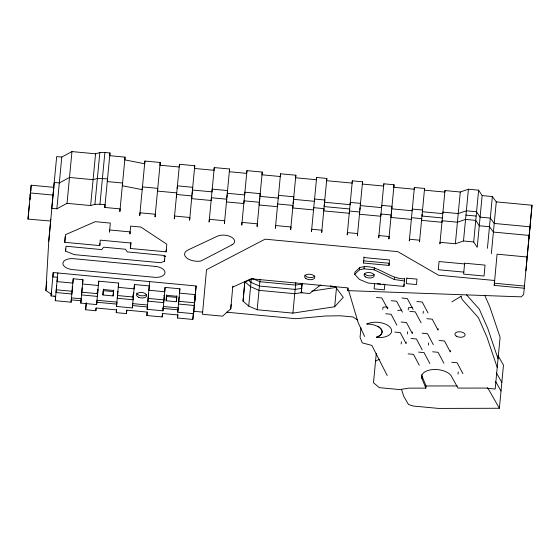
<?xml version="1.0" encoding="UTF-8"?>
<svg xmlns="http://www.w3.org/2000/svg" width="560" height="560" viewBox="0 0 560 560"><rect width="100%" height="100%" fill="white"/><g stroke="black" fill="none" stroke-linecap="round" stroke-linejoin="round"><path stroke-width="0.84" d="M52.003 294.644L45.906 290.528L48.755 241.283L50.764 219.247M50.568 226.639L50.666 224.91M50.659 221.046L28 219.086L29.309 204.96M28.567 212.961L28.406 214.753L28.63 212.604M30.625 191.338L30.786 189.546L30.569 191.695M53.529 190.232L53.83 187.341L31.192 185.213L30.31 194.782M50.631 221.214L51.772 208.817M51.842 208.054L53.067 195.09L30.436 192.962L30.219 195.314L31.192 185.213M53.067 195.09L54.215 182.455L59.318 182.938L69.496 177.464L93.093 179.683L97.377 178.472L107.52 178.85L107.268 181.58L122.577 183.015L122.332 185.745L142.205 189.651L142.45 186.921L157.759 188.363L157.514 191.093L176.757 192.899M195.377 294.161L193.564 313.691L177.744 312.207L178.157 307.895L163.359 306.502L162.946 310.814L147.126 309.33L147.539 305.018L132.734 303.625L132.328 307.937L116.508 306.453L116.921 302.141L97.013 300.265L96.607 304.584L80.787 303.093L81.2 298.781L71.498 297.871L71.092 302.183L55.272 300.699L55.685 296.387L51.086 295.953L53.235 272.545L196.119 285.978L194.383 305.067L193.879 305.018M55.272 300.699L57.421 277.291L52.829 276.857L53.235 272.545M99.967 243.446L99.757 245.602L64.757 242.312L65.247 236.852M65.562 251.125L66.017 246.239L101.738 249.599L103.677 247.184L125.44 249.235L127.344 251.909L164.983 255.542L164.451 261.247L160.517 262.731L74.235 254.618L65.562 251.125L65.772 248.969M71.092 302.183L73.241 278.775L82.936 279.692L80.787 303.093M96.089 308.133L95.844 310.723L85.638 309.764L86.254 302.974M99.757 245.602L100.254 240.142L130.872 243.019L130.375 248.479L166.096 251.832L166.306 249.676M125.041 157.136L119.868 211.617L120.12 208.894L104.811 207.452L105.056 204.729L99.953 204.246L94.913 204.351L90.629 205.562L67.032 203.343L56.854 208.817L51.751 208.334L56.679 156.583L61.782 157.059L71.96 151.585L95.557 153.804L99.834 152.593L104.881 152.495L109.984 152.971L109.732 155.701L125.041 157.136L124.796 159.866L144.669 163.772L144.914 161.049L160.223 162.484L159.978 165.214L179.221 167.02L179.466 164.297L194.775 165.732L194.53 168.462L214.025 170.296L214.277 167.566L229.586 169.001L229.334 171.731L246.694 173.362L246.946 170.639L262.255 172.074L262.003 174.804L280.301 176.519L280.546 173.796L295.855 175.231L295.624 177.779L316.421 179.739L316.624 177.485L326.83 178.444L326.627 180.698L352.142 183.092L352.345 180.845L362.551 181.804L362.348 184.051L383.628 186.053L383.831 183.806L394.037 184.765L393.813 187.278L414.225 189.203L414.379 187.495L424.585 188.454L424.431 190.162L444.843 192.08L444.976 190.561L460.285 192.003L468.419 189.224L478.625 190.183L482.146 195.58L477.218 247.338L473.697 241.941L478.625 190.183M95.844 310.723L96.089 307.993L116.501 309.911L116.256 312.641L126.462 313.6L126.791 310.149M96.607 304.584L98.756 281.176L118.657 283.045L116.508 306.453M102.879 294.973L103.285 290.661L113.491 291.62L113.085 295.932L102.879 294.973L103.432 289.1M113.085 295.932L113.638 290.059M130.935 242.424L130.375 248.479M126.462 313.6L126.777 310.142L147.189 312.06L146.874 315.518L162.183 316.953L162.512 313.502L177.807 314.937L177.527 318.01L192.836 319.445L193.655 310.821M132.328 307.937L134.477 284.536L149.275 285.922L147.126 309.33M166.096 251.832L166.803 244.223L140.847 227.059L130.641 226.1L129.913 234.045L130.116 231.889L109.704 229.971L109.501 232.127L110.327 223.09L95.249 221.669L65.457 234.696L64.757 242.312M162.183 316.953L162.498 313.502M162.946 310.814L165.095 287.413L179.893 288.799L177.744 312.207M166.117 300.769L166.523 296.457L176.736 297.416L176.323 301.728L166.117 300.769L166.67 294.896M176.344 197.211L176.596 194.488L191.905 195.923L191.653 198.653L211.155 200.48L211.4 197.757L226.709 199.192L226.464 201.922L243.824 203.553L244.069 200.823L259.378 202.265L259.133 204.995L277.424 206.71L277.676 203.987L292.985 205.422L292.754 207.97L313.544 209.923L313.747 207.676L323.953 208.635L323.75 210.882L349.265 213.283L349.468 211.036L359.674 211.995L359.471 214.242L380.758 216.244L380.961 213.997L391.167 214.956L390.936 217.469L411.348 219.387L411.502 217.686L421.708 218.645L421.554 220.346L441.966 222.271L442.106 220.752L457.415 222.194L465.542 219.415L475.748 220.374L479.276 225.771L489.482 226.73L493.409 232.071L529.13 235.431M177.17 188.587L177.415 185.857L192.724 187.299L192.479 190.022L211.974 191.856L212.219 189.133L227.528 190.568L227.283 193.298L244.643 194.929L244.888 192.199L260.197 193.641L259.952 196.364L278.25 198.086L278.495 195.356L293.804 196.798L293.573 199.346L314.363 201.299L314.573 199.052L324.779 200.011L324.569 202.258L350.084 204.659L350.294 202.412L360.5 203.371L360.29 205.618L381.577 207.62L381.78 205.366L391.986 206.332L391.755 208.845L412.167 210.763L412.321 209.062L422.527 210.021L422.373 211.722L442.785 213.64L442.925 212.128L458.234 213.57L466.368 210.791L476.574 211.75L480.095 217.147L490.301 218.106L494.228 223.447L529.949 226.807L525.903 270.886M176.323 301.728L176.876 295.855M192.066 194.341L192.318 191.611M192.836 319.445L193.361 313.719M193.564 313.691L194.306 305.508L178.493 304.024L179.151 296.982M196.119 285.978L194.558 302.785L178.738 301.294M231.154 304.598L230.741 308.917L222.544 316.162L202.454 314.272L206.521 269.682L265.104 239.176L397.782 251.643L438.536 275.219L494.669 280.497L494.459 282.653M226.87 197.61L227.122 194.88M230.741 308.917L232.834 286.139M330.295 285.936L335.314 286.699L343.273 297.36L334.677 306.747L292.894 313.117L257.173 309.757L248.724 306.096L243.04 301.14L244.776 282.051L253.204 278.621M259.539 200.683L259.791 197.953M293.16 203.658L293.391 201.11M320.502 284.991L309.659 293.517L301.231 292.726L302.071 283.493M324.366 204.323L324.163 206.57L349.678 208.971M482.146 195.58L492.352 196.546L496.279 201.88L532 205.24L523.642 294.609L521.206 296.856L347.809 290.633L348.054 287.903L251.097 278.796L232.729 287.091M359.884 209.93L360.087 207.683M363.482 263.018L363.685 260.862L389.2 263.256L388.997 265.412L363.482 263.018L364.042 256.963M374.605 283.423L374.108 288.883L384.314 289.842L384.811 284.382L383.11 284.221M391.349 213.157L391.573 210.644M388.997 265.412L389.494 259.959L363.979 257.558M403.893 286.419L404.593 278.803C388.486 279.237 376.138 262.402 359.653 267.624L354.928 272.174L354.725 274.33L359.59 279.496L368.172 283.059L403.893 286.419L404.096 284.263M422.121 214.333L421.967 216.034L442.379 217.952M524.223 288.204L494.214 285.383L497.063 254.177L527.072 256.998M528.976 238.539L532 205.24M29.883 199.339L30.555 192.248M29.778 199.969L30.436 192.962M29.981 198.373L28 219.086M48.755 241.283L50.645 221.445M45.906 290.528L46.732 281.897M56.854 208.817L61.782 157.059M51.086 295.953L51.499 291.641M56.679 285.474L56.021 292.516L71.834 294L72.492 286.958L71.988 286.916M57.834 272.979L57.015 281.603L72.828 283.087L73.241 278.775M67.032 203.343L71.96 151.585M82.936 279.692L82.53 284.004L98.343 285.488L98.756 281.176M82.194 287.875L81.536 294.91L97.349 296.401L98.007 289.359L97.503 289.31M90.629 205.562L95.557 153.804M94.913 204.351L99.834 152.593M85.638 309.764L86.296 302.862M99.953 204.246L104.881 152.495M104.811 207.452L109.984 152.971M97.09 293.622L97.258 291.9M117.915 291.228L117.257 298.27L133.07 299.754L133.728 292.712M118.657 283.045L118.251 287.357L134.064 288.848L134.477 284.536M116.256 312.641L116.585 309.19M144.914 161.049L139.741 215.53L139.993 212.8L155.302 214.242L155.05 216.965L160.223 162.484M132.811 296.982L133.056 294.392M148.533 294.105L147.875 301.147L163.688 302.631L164.346 295.596L163.842 295.547M149.688 281.61L148.869 290.234L164.682 291.725L165.095 287.413M146.874 315.518L147.203 312.067M164.451 261.247L164.661 259.091M179.466 164.297L174.293 218.778L174.545 216.048L189.854 217.49L189.602 220.213L194.775 165.732M179.893 288.799L179.487 293.111L195.3 294.602M177.527 318.01L177.856 314.559M194.32 303.499L194.481 301.777M194.894 297.465L195.062 295.736M214.277 167.566L209.097 222.047L209.349 219.317L224.658 220.759L224.413 223.489L229.586 169.001M246.946 170.639L241.773 225.12L242.018 222.39L257.327 223.832L257.082 226.555L262.255 172.074M243.04 301.14L244.895 281.659M248.724 306.096L251.314 278.922M257.173 309.757L260.078 279.258M280.546 173.796L275.373 228.277L275.625 225.547L290.934 226.989L290.696 229.537L295.855 175.231M292.894 313.117L295.799 282.618M301.231 292.726L302.134 283.241M316.624 177.485L311.493 231.49L311.696 229.243L321.902 230.202L321.699 232.449L326.83 178.444M334.677 306.747L336.532 287.266M352.345 180.845L347.214 234.85L347.417 232.603L357.623 233.562L357.42 235.809L362.551 181.804M347.809 290.633L348.012 288.477M354.725 274.33L359.45 269.78L359.653 267.624M359.45 269.78L364 268.842L364.203 266.686M360.955 327.866L360.052 337.358L362.264 342.874L371.861 345.415L387.219 375.529M366.926 324.065A14.252 7.616 5.4 0 1 390.642 327.971A14.252 7.616 5.4 0 1 376.411 337.463A13.132 7.021 5.4 0 0 381.157 329.371A13.132 7.021 5.4 0 0 366.926 324.065L366.968 323.638M404.593 278.803L404.39 280.959L394.268 279.51L374.206 269.801L374.409 267.645M383.831 183.806L378.7 237.804L378.91 235.557L389.116 236.516L388.885 239.036L394.037 184.765M376.411 337.463L376.453 337.036A13.132 7.021 5.4 0 0 380.331 327.929M376.285 353.416L373.492 382.746L379.316 387.653L399.728 389.578L408.954 388.143L425.852 388.129L426.055 385.966L422.072 376.243A15.379 8.218 5.4 0 1 421.771 374.794M382.767 309.365L382.977 307.209L387.058 306.838M387.807 307.482L387.667 308.917L381.871 297.99L376.467 297.479M394.268 279.51L394.471 277.354M414.379 187.495L409.297 240.954L409.451 239.253L419.657 240.212L419.503 241.913L424.585 188.454M401.163 343.973L401.366 341.81M408.226 309.925L408.429 307.769L412.51 307.398M406.203 342.083L406.063 343.525L400.267 332.591L394.863 332.08M407.386 333.921L407.589 331.765M412.426 332.038L412.286 333.473L406.49 322.546L401.086 322.035M423.129 313.404L423.332 311.248M425.852 388.129L421.862 378.399L422.072 376.243M428.407 345.093L428.617 342.937M444.976 190.561L439.915 243.831L440.055 242.319L455.364 243.761L463.491 240.982L473.697 241.941M438.165 328.685L438.025 330.12L432.229 319.186L426.825 318.682M455.364 243.761L460.285 192.003M450.408 350.483L450.275 351.918L444.479 340.991L439.068 340.48M463.491 240.982L468.419 189.224M458.017 374.129L458.227 371.973M487.424 248.297L492.352 196.546M491.351 253.638L496.279 201.88M494.214 285.383L494.417 283.22L524.433 286.041M401.429 389.214L403.753 396.326L408.492 404.488L413.07 406.014L438.585 408.415L499.373 408.261L503.482 365.134L497.966 355.474M529.354 234.29L529.564 232.134M451.892 301.847L461.482 296.065M375.543 361.179L379.358 359.177M302.386 284.039L295.561 285.082L259.84 281.722L252.931 278.726M301.973 288.358L295.155 289.394L259.434 286.041L250.985 282.373L248.458 280.175M319.025 285.754L321.587 285.369M302.414 292.537L294.742 293.706L259.021 290.353L250.572 286.685L244.888 281.736M311.794 291.109L336.518 287.343M397.726 310.45L401.807 310.079M426.055 385.966L457.345 385.938M465.955 215.103L476.161 216.062M464.562 263.928L439.047 261.527L438.305 269.71L463.82 272.111M364 268.842L374.206 269.801M163.933 256.291L165.662 256.452M377.153 283.668L380.555 283.983M401.919 298.039L407.323 298.55L413.119 309.477M416.822 301.518L422.233 302.022L428.029 312.956M391.216 300.72L396.62 301.231L402.416 312.158M409.885 311.381L415.289 311.892L421.085 322.819M385.693 313.761L391.104 314.265L396.9 325.199M166.614 295.316L176.82 296.275M103.376 289.513L113.582 290.472M194.46 298.424L194.964 298.473M56.266 289.786L72.086 291.27M81.781 292.187L97.601 293.671M117.502 295.54L133.322 297.031M148.12 298.417L163.94 299.908M226.429 312.179L295.848 318.703L325.241 316.015L340.382 315.777L352.982 316.96L357.707 320.103M96.782 302.246L116.662 304.094M132.216 305.543L147.777 306.999M162.47 308.364L178.024 309.813M193.578 311.262L202.664 312.116M71.099 299.838L81.305 300.797M422.107 333.2L427.511 333.711L433.307 344.645M411.026 338.478L416.437 338.982L422.233 349.916M432.677 351.792L438.088 352.296L443.884 363.23M418.642 352.107L424.053 352.618L429.849 363.545M408.1 353.871L413.511 354.375L419.307 365.309M451.717 362.243L457.121 362.747L462.917 373.681M54.04 296.016L55.391 296.926M466.536 294.833L479.304 309.162L487.753 328.426L498.05 358.834M496.328 372.729L501.837 382.382M495.502 381.353L501.018 391.006M487.501 387.471L499.373 408.261M364.623 336.441L358.183 322.707L348.509 290.15M484.736 295.302L489.804 306.859L500.108 337.274L495.18 389.025L484.974 388.066L458.01 388.094L451.92 377.188A15.379 8.218 5.4 0 0 433.874 369.509A15.379 8.218 5.4 0 0 421.862 378.399M460.852 296.345L462.231 299.551L478.478 317.793L486.934 337.05L497.231 367.465M374.227 274.267A5.124 2.737 5.4 0 1 369.117 275.828A5.124 2.737 5.4 0 1 364.371 273.343M377.874 326.13A13.132 7.021 5.4 0 1 379.218 326.991M314.797 275.975A5.124 2.737 5.4 0 1 309.68 277.536A5.124 2.737 5.4 0 1 304.934 275.051M146.538 294.42A5.124 2.737 5.4 0 1 141.183 295.757A5.124 2.737 5.4 0 1 136.738 293.118M406.784 278.166L406.287 283.619L416.493 284.578L416.99 279.125L406.784 278.166M464.632 263.2L463.638 274.113L484.05 276.031L485.044 265.118L464.632 263.2M231.966 244.86L200.949 261.016A11.669 6.237 5.4 0 1 186.62 257.88A11.669 6.237 5.4 0 1 187.971 250.005L216.881 236.425A10.248 5.481 5.4 0 1 231.315 237.055A10.248 5.481 5.4 0 1 231.966 244.86M155.274 266.378L73.626 258.706A10.248 5.481 5.4 0 0 62.923 263.2A10.248 5.481 5.4 0 0 72.632 269.619L154.28 277.291A10.248 5.481 5.4 0 0 164.983 272.797A10.248 5.481 5.4 0 0 155.274 266.378M365.379 276.843A5.124 2.737 5.4 0 0 374.024 276.423A5.124 2.737 5.4 0 0 368.081 272.496A5.124 2.737 5.4 0 0 365.379 276.843M305.942 278.558A5.124 2.737 5.4 0 0 314.587 278.131A5.124 2.737 5.4 0 0 308.644 274.204A5.124 2.737 5.4 0 0 305.942 278.558M456.225 336.105A5.124 2.737 5.4 0 0 464.877 335.685A5.124 2.737 5.4 0 0 458.934 331.758A5.124 2.737 5.4 0 0 456.225 336.105M138.523 297.22A5.124 2.737 5.4 0 0 146.664 295.904A5.124 2.737 5.4 0 0 139.594 292.565A5.124 2.737 5.4 0 0 138.523 297.22"/></g></svg>
